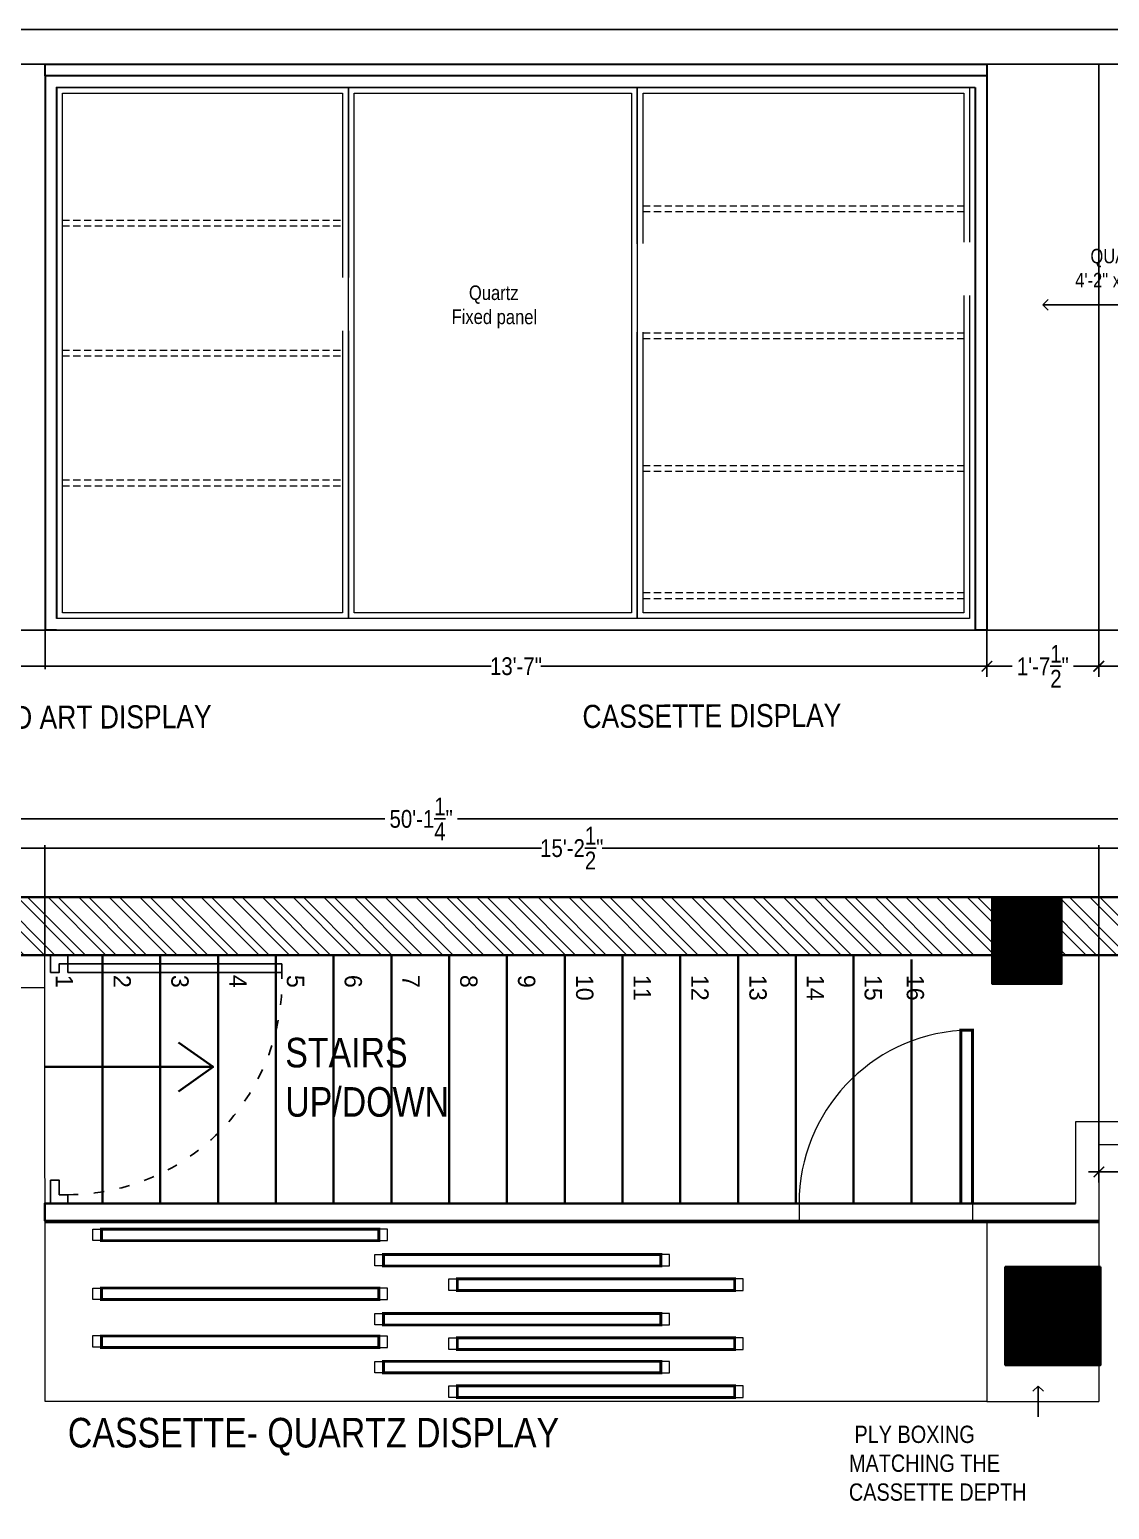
# Model space of a CAD drawing. Header units: inches. Extents: x -109431 to 29005, y -34715 to -1756.
# Drawn here: x -43011.9 to -42825, y -12077.4 to -11821.1 of the extents above; entities that cross this region are included whole.
import ezdxf

# ---------------------------------------------------------------- set-up
doc = ezdxf.new("R2010")
doc.units = ezdxf.units.IN
doc.header["$LTSCALE"] = 0.05
doc.header["$MEASUREMENT"] = 0
doc.header["$PDMODE"] = 3
doc.header["$PDSIZE"] = -4
for name, pattern in [('A2-XREF-115_FURN$0$HIDDEN', [0.375, 0.25, -0.125]), ('ACAD_ISO03W100', [30, 12, -18]), ('CONTINOUS', [0]), ('DASHED2', [0.375, 0.25, -0.125])]:
    doc.linetypes.add(name, pattern=pattern)
doc.layers.get('Defpoints').update_dxf_attribs({"linetype": 'DASHED2'})
for name, color, linetype in [('Civil Dimension - Text', 7, 'Continuous'), ('Column', 6, 'Continuous'), ('Dim', 4, 'Continuous'), ('Door', 3, 'Continuous'), ('Eleavtion', 11, 'Continuous'), ('Flooring Layout', 7, 'Continuous'), ('text', 4, 'Continuous')]:
    doc.layers.add(name, color=color, linetype=linetype)
for name, color, linetype, lineweight in [('FURNITURE', 1, 'Continuous', 18), ('hatch', 7, 'Continuous', 25), ('WALL', 7, 'Continuous', 35)]:
    doc.layers.add(name, color=color, linetype=linetype, lineweight=lineweight)
doc.styles.add('4MMOF3-8', font='ARIALN.TTF', dxfattribs={"height": 5.12})
doc.styles.add('9-128OF1-4', font='ARIALN.TTF', dxfattribs={"height": 3.0792})
doc.styles.get("Standard").update_dxf_attribs({"font": 'stylu.ttf', "height": 6})
doc.dimstyles.new('DIM 1-4', dxfattribs={"dimtxt": 3.0792, "dimasz": 1.82, "dimexe": 1.82, "dimexo": 0, "dimgap": 0.09, "dimtad": 0, "dimzin": 0, "dimdsep": 46, "dimlunit": 4, "dimtxsty": '9-128OF1-4', "dimblk": 'ARCHTICK', "dimcen": 1.8125, "dimdle": 1.82, "dimclrd": 8, "dimclre": 8, "dimadec": 0, "dimazin": 0, "dimtfac": 1, "dimtofl": 0, "dimtmove": 0, "dimatfit": 3, "dimldrblk": 'OPEN90', "dimfxl": 1, "dimtolj": 1, "dimtzin": 0, "dimlwd": -1, "dimarcsym": 0})
doc.dimstyles.new('STANDARD$0', dxfattribs={"dimscale": 0, "dimtxt": 4, "dimasz": 0.5, "dimexe": 0, "dimexo": 0, "dimgap": 0, "dimtad": 0, "dimzin": 0, "dimdsep": 46, "dimlunit": 4, "dimtxsty": 'Standard', "dimblk": 'ARCHTICK', "dimcen": 0.09375, "dimclrd": 256, "dimclre": 8, "dimclrt": 7, "dimadec": 0, "dimazin": 0, "dimtfac": 1, "dimtofl": 0, "dimtmove": 1, "dimatfit": 3, "dimldrblk": 'OBLIQUE', "dimfxl": 0.1875, "dimtolj": 1, "dimtzin": 0, "dimlwd": -1, "dimlwe": -1, "dimarcsym": 0})
pattern_1 = [(315, (-38864.1968, 72291.905), (2.65165043, 2.65165043), []), (315, (-38864.1968, 72290.1373), (2.65165043, 2.65165043), [])]

# ---------------------------------------------------------------- blocks, each defined once
blk = doc.blocks.new('_ArchTick')
at = {"color": 0, "const_width": 0.15}
blk.add_lwpolyline([(-0.5, -0.5), (0.5, 0.5)], dxfattribs=at)
blk = doc.blocks.new('*D539')
at = {"layer": 'Defpoints', "color": 0, "ltscale": 50, "transparency": 16777216}
for p in [(-42826.78, -11927.57), (-42786.28, -11927.57), (-42826.78, -11931.4)]:
    blk.add_point(p, dxfattribs=at)
at = {"layer": 'Flooring Layout', "color": 8, "linetype": 'Continuous', "lineweight": -2, "ltscale": 50, "transparency": 16777216}
for p, q in [((-42826.78, -11927.57), (-42826.78, -11931.9)), ((-42786.28, -11927.57), (-42786.28, -11931.9))]:
    blk.add_line(p, q, dxfattribs=at)
at = {"layer": 'Flooring Layout', "color": 8, "linetype": 'Continuous', "ltscale": 50, "transparency": 16777216}
for p, q in [((-42827.78, -11931.4), (-42810.9, -11931.4)), ((-42785.28, -11931.4), (-42802.15, -11931.4))]:
    blk.add_line(p, q, dxfattribs=at)
at = {"layer": 'Flooring Layout', "color": 8, "ltscale": 50, "transparency": 16777216, "xscale": 0.25, "yscale": 0.25, "zscale": 0.25, "rotation": 180}
blk.add_blockref('_ArchTick', (-42826.78, -11931.4), dxfattribs=at)
at = {"layer": 'Flooring Layout', "color": 8, "ltscale": 50, "transparency": 16777216, "xscale": 0.25, "yscale": 0.25, "zscale": 0.25}
blk.add_blockref('_ArchTick', (-42786.28, -11931.4), dxfattribs=at)
at = {"layer": 'Flooring Layout', "color": 0, "ltscale": 50, "transparency": 16777216, "insert": (-42806.53, -11931.4), "char_height": 3.0792, "attachment_point": 5, "style": '9-128OF1-4'}
blk.add_mtext('\\A1;3\'-4{\\H1x;\\S1/2;}"', dxfattribs=at)
blk = doc.blocks.new('_Open90')
at = {"color": 0, "linetype": 'ByBlock', "lineweight": -2}
for p, q in [((0, 0), (-1, 0)), ((-0.5, 0.5), (0, 0)), ((0, 0), (-0.5, -0.5))]:
    blk.add_line(p, q, dxfattribs=at)
blk = doc.blocks.new('*D542')
at = {"layer": 'Defpoints', "color": 0, "ltscale": 50, "transparency": 16777216}
for p in [(-43069.75, -11925.15), (-43009.19, -11925.15), (-43009.19, -11931.4)]:
    blk.add_point(p, dxfattribs=at)
at = {"layer": 'Flooring Layout', "color": 8, "linetype": 'ACAD_ISO03W100', "lineweight": -2, "ltscale": 50, "transparency": 16777216}
for p, q in [((-43069.75, -11925.15), (-43069.75, -11931.9)), ((-43009.19, -11925.15), (-43009.19, -11931.9))]:
    blk.add_line(p, q, dxfattribs=at)
at = {"layer": 'Flooring Layout', "color": 8, "linetype": 'ACAD_ISO03W100', "ltscale": 50, "transparency": 16777216}
for p, q in [((-43070.75, -11931.4), (-43043.85, -11931.4)), ((-43008.19, -11931.4), (-43035.1, -11931.4))]:
    blk.add_line(p, q, dxfattribs=at)
at = {"layer": 'Flooring Layout', "color": 8, "ltscale": 50, "transparency": 16777216, "xscale": 0.25, "yscale": 0.25, "zscale": 0.25, "rotation": 180}
blk.add_blockref('_ArchTick', (-43069.75, -11931.4), dxfattribs=at)
at = {"layer": 'Flooring Layout', "color": 8, "ltscale": 50, "transparency": 16777216, "xscale": 0.25, "yscale": 0.25, "zscale": 0.25}
blk.add_blockref('_ArchTick', (-43009.19, -11931.4), dxfattribs=at)
at = {"layer": 'Flooring Layout', "color": 0, "ltscale": 50, "transparency": 16777216, "insert": (-43039.47, -11931.4), "char_height": 3.0792, "attachment_point": 5, "style": '9-128OF1-4'}
blk.add_mtext('\\A1;5\'-0{\\H1x;\\S1/2;}"', dxfattribs=at)
blk = doc.blocks.new('*D543')
at = {"layer": 'Defpoints', "color": 0, "ltscale": 50, "transparency": 16777216}
for p in [(-43009.19, -11925.15), (-42846.19, -11925.15), (-42846.19, -11931.4)]:
    blk.add_point(p, dxfattribs=at)
at = {"layer": 'Flooring Layout', "color": 8, "linetype": 'Continuous', "lineweight": -2, "ltscale": 50, "transparency": 16777216}
for p, q in [((-43009.19, -11925.15), (-43009.19, -11931.9)), ((-42846.19, -11925.15), (-42846.19, -11931.9))]:
    blk.add_line(p, q, dxfattribs=at)
at = {"layer": 'Flooring Layout', "color": 8, "linetype": 'Continuous', "ltscale": 50, "transparency": 16777216}
for p, q in [((-43010.19, -11931.4), (-42932, -11931.4)), ((-42845.19, -11931.4), (-42923.38, -11931.4))]:
    blk.add_line(p, q, dxfattribs=at)
at = {"layer": 'Flooring Layout', "color": 8, "ltscale": 50, "transparency": 16777216, "xscale": 0.25, "yscale": 0.25, "zscale": 0.25, "rotation": 180}
blk.add_blockref('_ArchTick', (-43009.19, -11931.4), dxfattribs=at)
at = {"layer": 'Flooring Layout', "color": 8, "ltscale": 50, "transparency": 16777216, "xscale": 0.25, "yscale": 0.25, "zscale": 0.25}
blk.add_blockref('_ArchTick', (-42846.19, -11931.4), dxfattribs=at)
at = {"layer": 'Flooring Layout', "color": 0, "ltscale": 50, "transparency": 16777216, "insert": (-42927.69, -11931.4), "char_height": 3.079, "attachment_point": 5, "style": '9-128OF1-4'}
blk.add_mtext('\\A1;13\'-7"', dxfattribs=at)
blk = doc.blocks.new('*D544')
at = {"layer": 'Defpoints', "color": 0, "ltscale": 50, "transparency": 16777216}
for p in [(-42846.19, -11925.15), (-42826.81, -11925.15), (-42826.81, -11931.4)]:
    blk.add_point(p, dxfattribs=at)
at = {"layer": 'Flooring Layout', "color": 8, "linetype": 'ACAD_ISO03W100', "lineweight": -2, "ltscale": 50, "transparency": 16777216}
for p, q in [((-42846.19, -11925.15), (-42846.19, -11933.22)), ((-42826.81, -11925.15), (-42826.81, -11933.22))]:
    blk.add_line(p, q, dxfattribs=at)
at = {"layer": 'Flooring Layout', "color": 8, "linetype": 'ACAD_ISO03W100', "ltscale": 50, "transparency": 16777216}
for p, q in [((-42848.01, -11931.4), (-42840.76, -11931.4)), ((-42824.99, -11931.4), (-42832.25, -11931.4))]:
    blk.add_line(p, q, dxfattribs=at)
at = {"layer": 'Flooring Layout', "color": 8, "ltscale": 50, "transparency": 16777216, "xscale": 1.82, "yscale": 1.82, "zscale": 1.82, "rotation": 180}
blk.add_blockref('_ArchTick', (-42846.19, -11931.4), dxfattribs=at)
at = {"layer": 'Flooring Layout', "color": 8, "ltscale": 50, "transparency": 16777216, "xscale": 1.82, "yscale": 1.82, "zscale": 1.82}
blk.add_blockref('_ArchTick', (-42826.81, -11931.4), dxfattribs=at)
at = {"layer": 'Flooring Layout', "color": 0, "ltscale": 50, "transparency": 16777216, "insert": (-42836.5, -11931.4), "char_height": 3.0792, "attachment_point": 5, "style": '9-128OF1-4', "bg_fill": 3, "box_fill_scale": 1.25, "bg_fill_color": 256, "bg_fill_true_color": 13158600, "bg_fill_transparency": 0}
blk.add_mtext('\\A1;1\'-7{\\H1x;\\S1/2;}"', dxfattribs=at)
blk = doc.blocks.new('*D929')
at = {"layer": 'Defpoints', "color": 0, "ltscale": 50, "transparency": 16777216}
for p in [(-42670.45, -11962.88), (-42826.78, -12014.28), (-42670.45, -12014.28)]:
    blk.add_point(p, dxfattribs=at)
at = {"layer": 'Flooring Layout', "color": 8, "linetype": 'Continuous', "ltscale": 50, "transparency": 16777216}
for p, q in [((-42827.78, -11962.88), (-42753.89, -11962.88)), ((-42669.45, -11962.88), (-42743.34, -11962.88))]:
    blk.add_line(p, q, dxfattribs=at)
at = {"layer": 'Flooring Layout', "color": 8, "linetype": 'Continuous', "lineweight": -2, "ltscale": 50, "transparency": 16777216}
for p, q in [((-42826.78, -12014.28), (-42826.78, -11962.38)), ((-42670.45, -12014.28), (-42670.45, -11962.38))]:
    blk.add_line(p, q, dxfattribs=at)
at = {"layer": 'Flooring Layout', "color": 8, "ltscale": 50, "transparency": 16777216, "xscale": 0.25, "yscale": 0.25, "zscale": 0.25, "rotation": 180}
blk.add_blockref('_ArchTick', (-42826.78, -11962.88), dxfattribs=at)
at = {"layer": 'Flooring Layout', "color": 8, "ltscale": 50, "transparency": 16777216, "xscale": 0.25, "yscale": 0.25, "zscale": 0.25}
blk.add_blockref('_ArchTick', (-42670.45, -11962.88), dxfattribs=at)
at = {"layer": 'Flooring Layout', "color": 0, "ltscale": 50, "transparency": 16777216, "insert": (-42748.62, -11962.88), "char_height": 3.0792, "attachment_point": 5, "style": '9-128OF1-4'}
blk.add_mtext('\\A1;13\'-0{\\H1x;\\S1/4;}"', dxfattribs=at)
blk = doc.blocks.new('*D927')
at = {"layer": 'Defpoints', "color": 0, "ltscale": 50, "transparency": 16777216}
for p in [(-42786.28, -12006.28), (-42826.78, -12013), (-42826.78, -12018.95)]:
    blk.add_point(p, dxfattribs=at)
at = {"layer": 'Flooring Layout', "color": 8, "linetype": 'ACAD_ISO03W100', "lineweight": -2, "ltscale": 50, "transparency": 16777216}
for p, q in [((-42786.28, -12006.28), (-42786.28, -12020.77)), ((-42826.78, -12013), (-42826.78, -12020.77))]:
    blk.add_line(p, q, dxfattribs=at)
at = {"layer": 'Flooring Layout', "color": 8, "linetype": 'ACAD_ISO03W100', "ltscale": 50, "transparency": 16777216}
for p, q in [((-42828.6, -12018.95), (-42810.9, -12018.95)), ((-42784.46, -12018.95), (-42802.16, -12018.95))]:
    blk.add_line(p, q, dxfattribs=at)
at = {"layer": 'Flooring Layout', "color": 8, "ltscale": 50, "transparency": 16777216, "xscale": 1.82, "yscale": 1.82, "zscale": 1.82, "rotation": 180}
blk.add_blockref('_ArchTick', (-42826.78, -12018.95), dxfattribs=at)
at = {"layer": 'Flooring Layout', "color": 8, "ltscale": 50, "transparency": 16777216, "xscale": 1.82, "yscale": 1.82, "zscale": 1.82}
blk.add_blockref('_ArchTick', (-42786.28, -12018.95), dxfattribs=at)
at = {"layer": 'Flooring Layout', "color": 0, "ltscale": 50, "transparency": 16777216, "insert": (-42806.53, -12018.95), "char_height": 3.0792, "attachment_point": 5, "style": '9-128OF1-4', "bg_fill": 3, "box_fill_scale": 1.25, "bg_fill_color": 256, "bg_fill_true_color": 13158600, "bg_fill_transparency": 0}
blk.add_mtext('\\A1;3\'-4{\\H1x;\\S1/2;}"', dxfattribs=at)
blk = doc.blocks.new('*D934')
at = {"layer": 'Defpoints', "color": 0, "ltscale": 50, "transparency": 16777216}
for p in [(-43009.25, -11962.88), (-43069.75, -11981.4), (-43009.25, -11981.4)]:
    blk.add_point(p, dxfattribs=at)
at = {"layer": 'Flooring Layout', "color": 8, "linetype": 'Continuous', "ltscale": 50, "transparency": 16777216}
for p, q in [((-43070.75, -11962.88), (-43043.87, -11962.88)), ((-43008.25, -11962.88), (-43035.12, -11962.88))]:
    blk.add_line(p, q, dxfattribs=at)
at = {"layer": 'Flooring Layout', "color": 8, "linetype": 'Continuous', "lineweight": -2, "ltscale": 50, "transparency": 16777216}
for p, q in [((-43069.75, -11981.4), (-43069.75, -11962.38)), ((-43009.25, -11981.4), (-43009.25, -11962.38))]:
    blk.add_line(p, q, dxfattribs=at)
at = {"layer": 'Flooring Layout', "color": 8, "ltscale": 50, "transparency": 16777216, "xscale": 0.25, "yscale": 0.25, "zscale": 0.25, "rotation": 180}
blk.add_blockref('_ArchTick', (-43069.75, -11962.88), dxfattribs=at)
at = {"layer": 'Flooring Layout', "color": 8, "ltscale": 50, "transparency": 16777216, "xscale": 0.25, "yscale": 0.25, "zscale": 0.25}
blk.add_blockref('_ArchTick', (-43009.25, -11962.88), dxfattribs=at)
at = {"layer": 'Flooring Layout', "color": 0, "ltscale": 50, "transparency": 16777216, "insert": (-43039.5, -11962.88), "char_height": 3.0792, "attachment_point": 5, "style": '9-128OF1-4'}
blk.add_mtext('\\A1;5\'-0{\\H1x;\\S1/2;}"', dxfattribs=at)
blk = doc.blocks.new('*D935')
at = {"layer": 'Defpoints', "color": 0, "ltscale": 50, "transparency": 16777216}
for p in [(-42826.81, -11962.88), (-43009.25, -11981.4), (-42826.81, -12014.28)]:
    blk.add_point(p, dxfattribs=at)
at = {"layer": 'Flooring Layout', "color": 8, "linetype": 'Continuous', "ltscale": 50, "transparency": 16777216}
for p, q in [((-43010.25, -11962.88), (-42923.27, -11962.88)), ((-42825.81, -11962.88), (-42912.79, -11962.88))]:
    blk.add_line(p, q, dxfattribs=at)
at = {"layer": 'Flooring Layout', "color": 8, "linetype": 'Continuous', "lineweight": -2, "ltscale": 50, "transparency": 16777216}
for p, q in [((-43009.25, -11981.4), (-43009.25, -11962.38)), ((-42826.81, -12014.28), (-42826.81, -11962.38))]:
    blk.add_line(p, q, dxfattribs=at)
at = {"layer": 'Flooring Layout', "color": 8, "ltscale": 50, "transparency": 16777216, "xscale": 0.25, "yscale": 0.25, "zscale": 0.25, "rotation": 180}
blk.add_blockref('_ArchTick', (-43009.25, -11962.88), dxfattribs=at)
at = {"layer": 'Flooring Layout', "color": 8, "ltscale": 50, "transparency": 16777216, "xscale": 0.25, "yscale": 0.25, "zscale": 0.25}
blk.add_blockref('_ArchTick', (-42826.81, -11962.88), dxfattribs=at)
at = {"layer": 'Flooring Layout', "color": 0, "ltscale": 50, "transparency": 16777216, "insert": (-42918.03, -11962.88), "char_height": 3.0792, "attachment_point": 5, "style": '9-128OF1-4'}
blk.add_mtext('\\A1;15\'-2{\\H1x;\\S1/2;}"', dxfattribs=at)
blk = doc.blocks.new('*D987')
at = {"layer": 'Civil Dimension - Text', "color": 8, "linetype": 'CONTINOUS', "lineweight": -2, "ltscale": 50, "transparency": 16777216}
for p, q in [((-43244.75, -11985.96), (-43244.75, -11956)), ((-42643.45, -12008.02), (-42643.45, -11956))]:
    blk.add_line(p, q, dxfattribs=at)
at = {"layer": 'Civil Dimension - Text', "color": 8, "linetype": 'CONTINOUS', "ltscale": 50, "transparency": 16777216}
for p, q in [((-43246.57, -11957.82), (-42949.49, -11957.82)), ((-42641.63, -11957.82), (-42938.71, -11957.82))]:
    blk.add_line(p, q, dxfattribs=at)
at = {"layer": 'Defpoints', "color": 0, "ltscale": 50, "transparency": 16777216}
for p in [(-42643.45, -11957.82), (-43244.75, -11985.96), (-42643.45, -12008.02)]:
    blk.add_point(p, dxfattribs=at)
at = {"layer": 'Civil Dimension - Text', "color": 8, "ltscale": 50, "transparency": 16777216, "xscale": 1.82, "yscale": 1.82, "zscale": 1.82, "rotation": 180}
blk.add_blockref('_ArchTick', (-43244.75, -11957.82), dxfattribs=at)
at = {"layer": 'Civil Dimension - Text', "color": 8, "ltscale": 50, "transparency": 16777216, "xscale": 1.82, "yscale": 1.82, "zscale": 1.82}
blk.add_blockref('_ArchTick', (-42643.45, -11957.82), dxfattribs=at)
at = {"layer": 'Civil Dimension - Text', "color": 0, "ltscale": 50, "transparency": 16777216, "insert": (-42944.1, -11957.82), "char_height": 3.0792, "attachment_point": 5, "style": '9-128OF1-4', "bg_fill": 3, "box_fill_scale": 1.25, "bg_fill_color": 256, "bg_fill_true_color": 13158600, "bg_fill_transparency": 0}
blk.add_mtext('\\A1;50\'-1{\\H1x;\\S1/4;}"', dxfattribs=at)

msp = doc.modelspace()

# ---------------------------------------------------------------- hatches: boundary and pattern name
at = {"layer": 'Column', "ltscale": 0.25}
h = msp.add_hatch(dxfattribs=at)
h.set_pattern_fill('ANSI31', color=1, angle=630)
h.set_pattern_definition([(315, (-38864.19678, 72291.90508), (0.08838834765, 0.08838834765), [])])
h.paths.add_polyline_path([(-42833.24924, -11986.39517), (-42833.24924, -11971.39517), (-42845.24924, -11971.39517), (-42845.24924, -11986.39517)])
h = msp.add_hatch(dxfattribs=at)
h.set_pattern_fill('ANSI31', color=1, angle=630)
h.set_pattern_definition([(315, (11588.46567, -12.51202), (0.08838834765, 0.08838834765), [])])
h.paths.add_polyline_path([(-42829.24927, -12052.39517), (-42829.24924, -12045.39517), (-42842.99924, -12045.39517), (-42842.99924, -12052.39517)])
h.paths.add_polyline_path([(-42826.49924, -12052.39517), (-42826.49924, -12045.39517), (-42829.24924, -12045.39517), (-42829.24927, -12052.39517)])
h.paths.add_polyline_path([(-42829.24924, -12045.39517), (-42826.49924, -12045.39517), (-42826.49924, -12035.39517), (-42842.99924, -12035.39517), (-42842.99924, -12045.39517)])
at = {"layer": 'hatch', "ltscale": 0.25}
h = msp.add_hatch(dxfattribs=at)
h.set_pattern_fill('ANSI32', color=8, scale=10, angle=630)
h.set_pattern_definition(pattern_1)
h.paths.add_polyline_path([(-42873.53918, -11981.39517), (-42873.53918, -11971.39517), (-43009.24924, -11971.39517), (-43050.74924, -11971.39517), (-43069.74924, -11971.39517), (-43069.74924, -11981.39517), (-43050.74924, -11981.39517), (-43009.24924, -11981.39517)])
h = msp.add_hatch(dxfattribs=at)
h.set_pattern_fill('ANSI32', color=8, scale=10, angle=630)
h.set_pattern_definition(pattern_1)
h.paths.add_polyline_path([(-42833.24924, -11986.39517), (-42833.24924, -11981.39517), (-42816.23049, -11981.39517), (-42816.23049, -11971.39517), (-42873.53918, -11971.39517), (-42873.53918, -11981.39517), (-42859.24924, -11981.39517), (-42845.24924, -11981.39517), (-42845.24924, -11986.39517)])

# ---------------------------------------------------------------- linework, layer by layer
at = {"color": 244, "lineweight": 30, "ltscale": 50, "true_color": 0x991b1e}
for p, q in [((-43009.19279, -11829.14599), (-43009.19279, -11925.14599)), ((-43007.19279, -11831.13823), (-42848.19279, -11831.14599)), ((-43007.19279, -11831.14599), (-43007.19279, -11923.13823)), ((-43007.19279, -11925.14599), (-43009.19279, -11925.14599)), ((-42846.19279, -11925.14599), (-42848.19279, -11925.14599))]:
    msp.add_line(p, q, dxfattribs=at)
at = {"color": 244, "linetype": 'A2-XREF-115_FURN$0$HIDDEN', "lineweight": 18, "ltscale": 100, "true_color": 0x991b1e}
for p, q in [((-42905.69279, -11851.63823), (-42850.19279, -11851.63823)), ((-42905.69279, -11852.63823), (-42850.19279, -11852.63823)), ((-43006.19279, -11854.13823), (-42957.69279, -11854.13823)), ((-43006.19279, -11855.13823), (-42957.69279, -11855.13823)), ((-43006.19279, -11876.63823), (-42957.69279, -11876.63823)), ((-43006.19279, -11877.63823), (-42957.69279, -11877.63823)), ((-42905.69279, -11896.63823), (-42850.19279, -11896.63823)), ((-43006.19279, -11899.13823), (-42957.69279, -11899.13823)), ((-42905.69279, -11897.63823), (-42850.19279, -11897.63823)), ((-43006.19279, -11900.13823), (-42957.69279, -11900.13823)), ((-42905.69279, -11918.63823), (-42850.19279, -11918.63823)), ((-42905.69279, -11919.63823), (-42850.19279, -11919.63823))]:
    msp.add_line(p, q, dxfattribs=at)
at = {"color": 244, "lineweight": 13, "ltscale": 50, "true_color": 0x991b1e}
msp.add_line((-43007.19279, -11925.14599), (-42848.19279, -11925.14599), dxfattribs=at)
at = {"color": 244, "lineweight": 30, "ltscale": 50, "true_color": 0x991b1e}
msp.add_lwpolyline([(-42846.19279, -11829.14599), (-43009.19279, -11829.14599), (-43009.19279, -11827.14599), (-42846.19279, -11827.14599)], close=True, dxfattribs=at)
at = {"color": 244, "lineweight": 15, "ltscale": 50, "true_color": 0x991b1e}
for points in [[(-42956.69279, -11831.13823), (-42956.69279, -11923.13823), (-43007.19279, -11923.13823), (-43007.19279, -11831.13823)], [(-42957.69279, -11832.13823), (-42957.69279, -11922.13823), (-43006.19279, -11922.13823), (-43006.19279, -11832.13823)], [(-42849.19279, -11831.13823), (-42849.19279, -11923.13823), (-42906.69279, -11923.13823), (-42906.69279, -11831.13823)], [(-42850.19279, -11832.13823), (-42850.19279, -11922.13823), (-42905.69279, -11922.13823), (-42905.69279, -11832.13823)]]:
    msp.add_lwpolyline(points, close=True, dxfattribs=at)
at = {"layer": 'Door', "ltscale": 0.25}
for points in [[(-43008.24076, -11984.39517), (-43008.24076, -11981.39517), (-43005.24076, -11981.39517), (-43005.24076, -11982.89517), (-43006.74076, -11982.89517), (-43006.74076, -11984.39517)], [(-42968.24076, -11982.89517), (-42968.24076, -11984.39517), (-43005.24076, -11984.39517), (-43005.24076, -11982.89517)], [(-43008.24076, -12020.39517), (-43008.24076, -12024.39517), (-43005.24076, -12024.39517), (-43005.24076, -12022.89517), (-43006.74076, -12022.89517), (-43006.74076, -12020.39517)]]:
    msp.add_lwpolyline(points, close=True, dxfattribs=at)
at = {"layer": 'Door', "linetype": 'ACAD_ISO03W100', "ltscale": 3}
msp.add_arc((-43005.29997, -11985.78771), 37.10751, 270.0914365, 2.923435, dxfattribs=at)
at = {"layer": 'Eleavtion', "ltscale": 50}
for p, q in [((-43254.58456, -11821.14599), (-42630.26643, -11821.14599)), ((-43254.58456, -11827.14599), (-42630.26643, -11827.14599))]:
    msp.add_line(p, q, dxfattribs=at)
at = {"layer": 'Flooring Layout', "ltscale": 50}
for p, q in [((-42826.7805, -11827.14599), (-42826.7805, -11925.14599)), ((-43009.19279, -11831.14599), (-43009.19279, -11925.14599)), ((-43009.19279, -11831.14599), (-43009.19279, -11925.14599)), ((-42846.19279, -11831.14599), (-42846.19279, -11925.14599))]:
    msp.add_line(p, q, dxfattribs=at)
at = {"layer": 'FURNITURE', "ltscale": 50}
for p, q in [((-43009.19279, -12058.72744), (-43009.24924, -11981.39517)), ((-42794.17075, -12010.28114), (-42830.81399, -12010.28114)), ((-42830.81399, -12010.28114), (-42830.81399, -12024.39517)), ((-42794.17075, -12014.28114), (-42826.81399, -12014.28114)), ((-42826.81399, -12014.28114), (-42826.81399, -12027.72744)), ((-42878.68634, -12024.39517), (-42878.68634, -12027.39517)), ((-42848.68634, -12024.39517), (-42848.68634, -12027.39517)), ((-42846.19279, -12027.72744), (-42826.81399, -12027.72744)), ((-42826.81399, -12027.72744), (-42826.81399, -12058.72744)), ((-42846.19279, -12058.72744), (-42826.81399, -12058.72744))]:
    msp.add_line(p, q, dxfattribs=at)
for points in [[(-43009.24924, -11981.39517), (-43069.74924, -11981.39517), (-43069.74924, -11987.04423), (-43009.24924, -11987.04423)], [(-43009.19279, -12027.72744), (-42846.19279, -12027.72744), (-42846.19279, -12058.72744), (-43009.19279, -12058.72744)], [(-42999.42611, -12030.85083), (-43000.92611, -12030.85083), (-43000.92611, -12028.85083), (-42999.42611, -12028.85083)], [(-42951.42611, -12030.85083), (-42949.92611, -12030.85083), (-42949.92611, -12028.85083), (-42951.42611, -12028.85083)], [(-42950.63168, -12035.243), (-42952.13168, -12035.243), (-42952.13168, -12033.243), (-42950.63168, -12033.243)], [(-42902.63168, -12035.243), (-42901.13168, -12035.243), (-42901.13168, -12033.243), (-42902.63168, -12033.243)], [(-42937.83999, -12039.48366), (-42939.33999, -12039.48366), (-42939.33999, -12037.48366), (-42937.83999, -12037.48366)], [(-42889.83999, -12039.48366), (-42888.33999, -12039.48366), (-42888.33999, -12037.48366), (-42889.83999, -12037.48366)], [(-42999.42611, -12041.0634), (-43000.92611, -12041.0634), (-43000.92611, -12039.0634), (-42999.42611, -12039.0634)], [(-42951.42611, -12041.0634), (-42949.92611, -12041.0634), (-42949.92611, -12039.0634), (-42951.42611, -12039.0634)], [(-42950.63168, -12045.45557), (-42952.13168, -12045.45557), (-42952.13168, -12043.45557), (-42950.63168, -12043.45557)], [(-42902.63168, -12045.45557), (-42901.13168, -12045.45557), (-42901.13168, -12043.45557), (-42902.63168, -12043.45557)], [(-42999.42611, -12049.27598), (-43000.92611, -12049.27598), (-43000.92611, -12047.27598), (-42999.42611, -12047.27598)], [(-42951.42611, -12049.36897), (-42949.92611, -12049.36897), (-42949.92611, -12047.36897), (-42951.42611, -12047.36897)], [(-42937.83999, -12049.69624), (-42939.33999, -12049.69624), (-42939.33999, -12047.69624), (-42937.83999, -12047.69624)], [(-42889.83999, -12049.69624), (-42888.33999, -12049.69624), (-42888.33999, -12047.69624), (-42889.83999, -12047.69624)], [(-42950.63168, -12053.76114), (-42952.13168, -12053.76114), (-42952.13168, -12051.76114), (-42950.63168, -12051.76114)], [(-42902.63168, -12053.76114), (-42901.13168, -12053.76114), (-42901.13168, -12051.76114), (-42902.63168, -12051.76114)], [(-42937.83999, -12058.0018), (-42939.33999, -12058.0018), (-42939.33999, -12056.0018), (-42937.83999, -12056.0018)], [(-42889.83999, -12058.0018), (-42888.33999, -12058.0018), (-42888.33999, -12056.0018), (-42889.83999, -12056.0018)]]:
    msp.add_lwpolyline(points, close=True, dxfattribs=at)
at = {"layer": 'FURNITURE', "ltscale": 50, "const_width": 0.5}
for points in [[(-42848.68634, -12024.39517), (-42848.68634, -11994.39517), (-42850.68634, -11994.39517), (-42850.68634, -12024.39517)], [(-42951.42611, -12030.85083), (-42951.42611, -12028.85083), (-42999.42611, -12028.85083), (-42999.42611, -12030.85083), (-42951.42611, -12030.85083)], [(-42902.63168, -12035.243), (-42902.63168, -12033.243), (-42950.63168, -12033.243), (-42950.63168, -12035.243), (-42902.63168, -12035.243)], [(-42889.83999, -12039.48366), (-42889.83999, -12037.48366), (-42937.83999, -12037.48366), (-42937.83999, -12039.48366), (-42889.83999, -12039.48366)], [(-42951.42611, -12041.0634), (-42951.42611, -12039.0634), (-42999.42611, -12039.0634), (-42999.42611, -12041.0634), (-42951.42611, -12041.0634)], [(-42902.63168, -12045.45557), (-42902.63168, -12043.45557), (-42950.63168, -12043.45557), (-42950.63168, -12045.45557), (-42902.63168, -12045.45557)], [(-42951.42611, -12049.36897), (-42951.42611, -12047.36897), (-42999.42611, -12047.36897), (-42999.42611, -12049.36897), (-42951.42611, -12049.36897)], [(-42889.83999, -12049.69624), (-42889.83999, -12047.69624), (-42937.83999, -12047.69624), (-42937.83999, -12049.69624), (-42889.83999, -12049.69624)], [(-42902.63168, -12053.76114), (-42902.63168, -12051.76114), (-42950.63168, -12051.76114), (-42950.63168, -12053.76114), (-42902.63168, -12053.76114)], [(-42889.83999, -12058.0018), (-42889.83999, -12056.0018), (-42937.83999, -12056.0018), (-42937.83999, -12058.0018), (-42889.83999, -12058.0018)]]:
    msp.add_lwpolyline(points, dxfattribs=at)
at = {"layer": 'FURNITURE', "ltscale": 50}
msp.add_arc((-42848.68634, -12024.39517), 30, 93.8225537, 180, dxfattribs=at)
at = {"layer": 'WALL', "ltscale": 0.25}
for points in [[(-43069.74924, -11971.39517), (-43050.74924, -11971.39517), (-43009.24924, -11971.39517), (-42633.45295, -11971.39517)], [(-43069.74924, -11981.39517), (-43050.74924, -11981.39517), (-43009.24924, -11981.39517), (-42859.24924, -11981.39517)], [(-42859.24924, -11981.39517), (-42845.24924, -11981.39517), (-42845.24924, -11986.39517), (-42833.24924, -11986.39517), (-42833.24924, -11981.39517), (-42792.24924, -11981.39517), (-42792.24924, -11997.39517), (-42780.74924, -11997.39517), (-42780.74924, -11992.39517), (-42780.74924, -11992.39517)], [(-42830.81399, -12024.39517), (-43009.24924, -12024.39517), (-43009.24924, -12027.39517), (-42826.81399, -12027.39517)], [(-42826.49924, -12035.39517), (-42826.49924, -12052.39517), (-42842.99924, -12052.39517), (-42842.99924, -12035.39517), (-42826.49924, -12035.39517)]]:
    msp.add_lwpolyline(points, dxfattribs=at)
msp.add_lwpolyline([(-42833.24924, -11986.39517), (-42833.24924, -11971.39517), (-42845.24924, -11971.39517), (-42845.24924, -11986.39517)], close=True, dxfattribs=at)
at = {"layer": 'WALL', "color": 8, "ltscale": 0.25}
for points in [[(-42999.24924, -11981.39517), (-42999.24924, -12024.39517)], [(-42989.24924, -11981.39517), (-42989.24924, -12024.39517)], [(-42979.24924, -11981.39517), (-42979.24924, -12024.39517)], [(-42969.24924, -11981.39517), (-42969.24924, -12024.39517)], [(-42959.24924, -11981.39517), (-42959.24924, -12024.39517)], [(-42949.24924, -11981.39517), (-42949.24924, -12024.39517)], [(-42939.24924, -11981.39517), (-42939.24924, -12024.39517)], [(-42929.24924, -11981.39517), (-42929.24924, -12024.39517)], [(-42919.24924, -11981.39517), (-42919.24924, -12024.39517)], [(-42909.24924, -11981.39517), (-42909.24924, -12024.39517)], [(-42899.24924, -11981.39517), (-42899.24924, -12024.39517)], [(-42889.24924, -11981.39517), (-42889.24924, -12024.39517)], [(-42879.24924, -11981.39517), (-42879.24924, -12024.39517)], [(-42869.24924, -11981.39517), (-42869.24924, -12024.39517)], [(-42859.24924, -11982.19159), (-42859.24924, -12024.39517)]]:
    msp.add_lwpolyline(points, dxfattribs=at)

# ---------------------------------------------------------------- texts
at = {"layer": 'Dim', "ltscale": 0.25, "char_height": 3, "attachment_point": 1, "rotation": 270}
for s, insert in [('1 ', (-43004.34734, -11984.84027)), ('2 ', (-42994.34734, -11984.84027)), ('3 ', (-42984.34734, -11984.84027)), ('4 ', (-42974.29131, -11984.84027)), ('5 ', (-42964.34734, -11984.84027)), ('6 ', (-42954.34734, -11984.84027)), ('7 ', (-42944.34734, -11984.84027)), ('8 ', (-42934.34734, -11984.84027)), ('9 ', (-42924.34734, -11984.84027)), ('10 ', (-42914.29131, -11984.84027)), ('11 ', (-42904.34734, -11984.84027)), ('12 ', (-42894.34734, -11984.84027)), ('13 ', (-42884.29131, -11984.84027)), ('14 ', (-42874.34734, -11984.84027)), ('15', (-42864.34734, -11984.84027)), ('16', (-42857.05865, -11984.84027))]:
    msp.add_mtext_dynamic_manual_height_columns(s, width=44, gutter_width=1, heights=[0], dxfattribs=dict(at, insert=insert))
at = {"layer": 'text', "color": 7, "ltscale": 50, "true_color": 0xffffff, "insert": (-42871.37395, -11939.89748), "char_height": 4, "width": 119.7881661, "attachment_point": 6, "rotation": 0.2712651, "style": '9-128OF1-4', "bg_fill": 2}
msp.add_mtext('{\\C30;\\c2254834;CASSETTE DISPLAY}', dxfattribs=at)
at = {"layer": 'text', "ltscale": 50, "insert": (-42967.62383, -12002.60038), "char_height": 5.12, "width": 66.2810962, "attachment_point": 4, "style": '4MMOF3-8'}
msp.add_mtext('STAIRS\\PUP/DOWN', dxfattribs=at)
at = {"layer": 'text', "ltscale": 50, "insert": (-43005.25682, -12064.81167), "char_height": 5.12, "attachment_point": 4, "style": '4MMOF3-8'}
msp.add_mtext_dynamic_manual_height_columns('CASSETTE- QUARTZ DISPLAY', width=127.679357, gutter_width=15.396, heights=[0], dxfattribs=at)

# ---------------------------------------------------------------- dimensions: what is measured, and where the dimension line sits
at = {"layer": 'Flooring Layout', "ltscale": 50}
for base, p1, p2, picture, middle in [((-42846.19279, -11931.40157), (-43009.19279, -11925.14599), (-42846.19279, -11925.14599), '*D543', (-42927.69279, -11931.40157)), ((-42826.7805, -11931.40157), (-42786.27902, -11927.57269), (-42826.7805, -11927.57269), '*D539', (-42806.52976, -11931.40157)), ((-43009.24924, -11962.88354), (-43069.74924, -11981.39517), (-43009.24924, -11981.39517), '*D934', (-43039.49924, -11962.88354)), ((-42670.45295, -11962.88354), (-42826.78081, -12014.28114), (-42670.45295, -12014.28114), '*D929', (-42748.61688, -11962.88354))]:
    dim = msp.add_linear_dim(base=base, p1=p1, p2=p2, dimstyle='DIM 1-4', override={"dimasz": 0.25, "dimexe": 0.5, "dimdle": 1, "dimtmove": 1, "dimfxl": 0.1875, "dimarcsym": 1}, dxfattribs=at)
    dim.commit()
    dim.dimension.update_dxf_attribs({"geometry": picture, "text_midpoint": middle})

# ---------------------------------------------------------------- leaders
msp.add_leader([(-42837.30207, -12056.03729), (-42837.30207, -12069.08801), (-42842.20008, -12069.08801)], dimstyle='DIM 1-4', override={"dimgap": 0.09, "dimtad": 0, "dimfxl": 0.1875, "dimtfill": 1, "dimarcsym": 1}, dxfattribs=at)
at = {"layer": 'WALL', "ltscale": 0.25}
msp.add_leader([(-42980.12552, -12000.7722), (-43009.15947, -12000.7722)], dimstyle='STANDARD$0', override={"dimscale": 1, "dimasz": 6, "dimldrblk": 'Open90', "dimfxlon": 1}, dxfattribs=at)

# ---------------------------------------------------------------- next in the draw order: texts
at = {"layer": 'text', "color": 7, "ltscale": 50, "true_color": 0xffffff, "width": 119.7881661, "attachment_point": 6, "rotation": 0.2712651, "style": '9-128OF1-4', "bg_fill": 2}
for s, insert, char_height in [('{\\C30;\\c2254834;QUARTZ\\P4\'-2" x 8\'-0"}', (-42816.47988, -11862.41973), 2.5), ('{\\C30;\\c2254834;3D ART DISPLAY}', (-42980.36491, -11940.11711), 4)]:
    msp.add_mtext(s, dxfattribs=dict(at, insert=insert, char_height=char_height))
at = {"layer": 'text', "ltscale": 50, "insert": (-42870.05711, -12069.41375), "char_height": 3, "attachment_point": 4, "style": '4MMOF3-8', "bg_fill": 2}
msp.add_mtext_dynamic_manual_height_columns(' PLY BOXING \\PMATCHING THE \\PCASSETTE DEPTH', width=109.668772, gutter_width=15.396, heights=[26.39219], dxfattribs=at)

# ---------------------------------------------------------------- next in the draw order: dimensions: what is measured, and where the dimension line sits
at = {"layer": 'Flooring Layout', "ltscale": 50}
dim = msp.add_linear_dim(base=(-42826.78081, -12018.95424), p1=(-42786.27902, -12006.2812), p2=(-42826.78081, -12013.00435), dimstyle='DIM 1-4', override={"dimtmove": 1, "dimfxl": 0.1875, "dimtfill": 1, "dimarcsym": 1}, dxfattribs=at)
dim.commit()
dim.dimension.update_dxf_attribs({"geometry": '*D927', "text_midpoint": (-42806.52992, -12018.95424)})

# ---------------------------------------------------------------- next in the draw order: linework, layer by layer
at = {"color": 244, "lineweight": 30, "ltscale": 50, "true_color": 0x991b1e}
for p, q in [((-42846.19279, -11829.14599), (-42846.19279, -11925.14599)), ((-42848.19279, -11831.14599), (-42848.19279, -11925.14599))]:
    msp.add_line(p, q, dxfattribs=at)
at = {"layer": 'Flooring Layout', "ltscale": 50}
msp.add_line((-42826.81399, -11827.14599), (-42826.81399, -11925.14599), dxfattribs=at)

# ---------------------------------------------------------------- next in the draw order: texts
at = {"layer": 'text', "color": 7, "ltscale": 50, "true_color": 0xffffff, "insert": (-42991.53651, -11868.89635), "char_height": 2.5, "width": 119.7881661, "attachment_point": 4, "rotation": 359.7287349, "style": '9-128OF1-4', "bg_fill": 2}
msp.add_mtext('\\pi55.69132;{\\C30;\\c2254834;Quartz\\P\\pi52.71468;Fixed panel }', dxfattribs=at)

# ---------------------------------------------------------------- next in the draw order: dimensions: what is measured, and where the dimension line sits
at = {"layer": 'Flooring Layout', "ltscale": 50}
for base, p1, p2, picture, middle in [((-43009.19279, -11931.40157), (-43069.74924, -11925.14599), (-43009.19279, -11925.14599), '*D542', (-43039.47102, -11931.40157)), ((-42826.81399, -11962.88354), (-43009.24924, -11981.39517), (-42826.81399, -12014.28114), '*D935', (-42918.03162, -11962.88354))]:
    dim = msp.add_linear_dim(base=base, p1=p1, p2=p2, dimstyle='DIM 1-4', override={"dimasz": 0.25, "dimexe": 0.5, "dimdle": 1, "dimtmove": 1, "dimfxl": 0.1875, "dimarcsym": 1}, dxfattribs=at)
    dim.commit()
    dim.dimension.update_dxf_attribs({"geometry": picture, "text_midpoint": middle})

# ---------------------------------------------------------------- next in the draw order: leaders
msp.add_leader([(-42836.49506, -11868.81697), (-42821.91131, -11868.81697), (-42821.91131, -11866.66229)], dimstyle='DIM 1-4', override={"dimgap": 0.09, "dimtad": 0, "dimfxl": 0.1875, "dimtfill": 1, "dimarcsym": 1}, dxfattribs=at)

# ---------------------------------------------------------------- next in the draw order: linework, layer by layer
at = {"color": 244, "linetype": 'A2-XREF-115_FURN$0$HIDDEN', "lineweight": 18, "ltscale": 100, "true_color": 0x991b1e}
for p, q in [((-42905.69279, -11873.63823), (-42850.19279, -11873.63823)), ((-42905.69279, -11874.63823), (-42850.19279, -11874.63823))]:
    msp.add_line(p, q, dxfattribs=at)
at = {"color": 244, "lineweight": 15, "ltscale": 50, "true_color": 0x991b1e}
for points in [[(-42956.69279, -11831.14599), (-42906.69279, -11831.14599), (-42906.69279, -11923.13823), (-42956.69279, -11923.13823)], [(-42955.69279, -11832.14599), (-42907.69279, -11832.14599), (-42907.69279, -11922.13823), (-42955.69279, -11922.13823)]]:
    msp.add_lwpolyline(points, close=True, dxfattribs=at)

# ---------------------------------------------------------------- next in the draw order: dimensions: what is measured, and where the dimension line sits
at = {"layer": 'Civil Dimension - Text', "ltscale": 50}
dim = msp.add_linear_dim(base=(-42643.45295, -11957.82035), p1=(-43244.74924, -11985.95588), p2=(-42643.45295, -12008.01716), dimstyle='DIM 1-4', override={"dimtmove": 1, "dimfxl": 0.1875, "dimtfill": 1, "dimarcsym": 1}, dxfattribs=at)
dim.commit()
dim.dimension.update_dxf_attribs({"geometry": '*D987', "text_midpoint": (-42944.1011, -11957.82035)})
at = {"layer": 'Flooring Layout', "ltscale": 50}
dim = msp.add_linear_dim(base=(-42826.81399, -11931.40157), p1=(-42846.19279, -11925.14599), p2=(-42826.81399, -11925.14599), dimstyle='DIM 1-4', override={"dimtmove": 1, "dimfxl": 0.1875, "dimtfill": 1, "dimarcsym": 1}, dxfattribs=at)
dim.commit()
dim.dimension.update_dxf_attribs({"geometry": '*D544', "text_midpoint": (-42836.50339, -11931.40157)})

# ---------------------------------------------------------------- next in the draw order: linework, layer by layer
msp.add_line((-43244.74924, -11925.14599), (-42633.45295, -11925.14599), dxfattribs=at)

doc.saveas('drawing.dxf')
